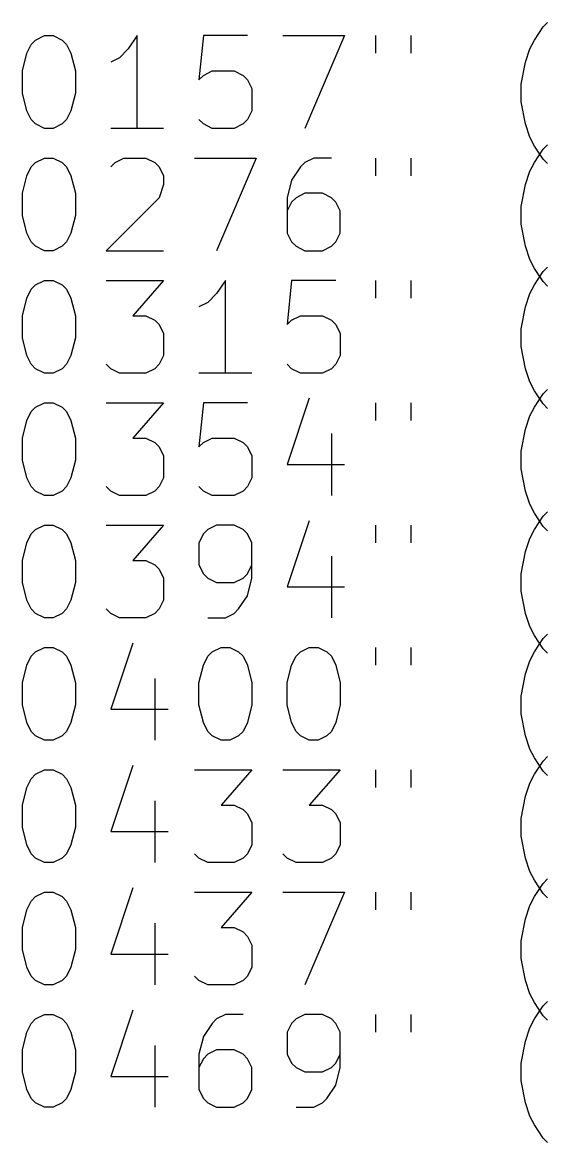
# Model space of a CAD drawing. Extents: x 124 to 225, y -187 to -59.
# Drawn here: x 149.41 to 160.75, y -186.93 to -162.76 of the extents above; entities that cross this region are included whole.
import ezdxf

# ---------------------------------------------------------------- set-up
doc = ezdxf.new("R2010")
doc.units = 0
doc.layers.add('BLACK', color=7, linetype='CONTINUOUS')

msp = doc.modelspace()

# ---------------------------------------------------------------- linework, layer by layer
at = {"layer": 'BLACK', "linetype": 'CONTINUOUS'}
for p, q in [((160.459914, -163.142576), (160.65039, -162.856861)), ((160.65039, -162.856861), (160.745629, -162.761623)), ((149.698008, -163.142576), (149.888484, -163.047338)), ((149.888484, -163.047338), (150.078961, -163.047338)), ((150.078961, -163.047338), (150.269437, -163.142576)), ((151.888484, -163.047338), (151.698008, -163.333052)), ((151.888484, -165.047338), (151.888484, -163.047338)), ((153.317056, -163.047338), (153.221818, -163.999719)), ((154.269437, -163.047338), (153.317056, -163.047338)), ((155.031342, -163.047338), (156.364675, -163.047338)), ((156.364675, -163.047338), (155.507532, -165.047338)), ((157.031342, -163.047338), (157.031342, -163.42829)), ((157.793247, -163.047338), (157.793247, -163.42829)), ((149.507532, -163.42829), (149.60277, -163.237814)), ((149.60277, -163.237814), (149.698008, -163.142576)), ((150.269437, -163.142576), (150.364675, -163.237814)), ((150.364675, -163.237814), (150.459913, -163.42829)), ((151.698008, -163.333052), (151.507532, -163.523528)), ((160.269438, -163.618766), (160.364676, -163.333052)), ((160.364676, -163.333052), (160.459914, -163.142576)), ((149.412294, -163.809242), (149.507532, -163.42829)), ((150.459913, -163.42829), (150.555151, -163.809242)), ((151.507532, -163.523528), (151.317056, -163.618766)), ((149.412294, -164.285433), (149.412294, -163.809242)), ((150.555151, -163.809242), (150.555151, -164.285433)), ((153.317056, -163.90448), (153.507532, -163.809242)), ((153.507532, -163.809242), (153.983723, -163.809242)), ((153.983723, -163.809242), (154.174199, -163.90448)), ((160.1742, -164.094957), (160.269438, -163.618766)), ((153.221818, -163.999719), (153.317056, -163.90448)), ((154.174199, -163.90448), (154.269437, -163.999719)), ((154.269437, -163.999719), (154.364675, -164.190195)), ((160.1742, -164.475909), (160.1742, -164.094957)), ((149.507532, -164.666385), (149.412294, -164.285433)), ((150.555151, -164.285433), (150.459913, -164.666385)), ((154.364675, -164.190195), (154.364675, -164.666385)), ((160.269438, -164.9521), (160.1742, -164.475909)), ((149.60277, -164.856861), (149.507532, -164.666385)), ((150.459913, -164.666385), (150.364675, -164.856861)), ((154.364675, -164.666385), (154.269437, -164.856861)), ((149.698008, -164.9521), (149.60277, -164.856861)), ((149.888484, -165.047338), (149.698008, -164.9521)), ((150.078961, -165.047338), (149.888484, -165.047338)), ((150.269437, -164.9521), (150.078961, -165.047338)), ((150.364675, -164.856861), (150.269437, -164.9521)), ((152.459913, -165.047338), (151.317056, -165.047338)), ((153.317056, -164.9521), (153.221818, -164.856861)), ((153.507532, -165.047338), (153.317056, -164.9521)), ((153.983723, -165.047338), (153.507532, -165.047338)), ((154.174199, -164.9521), (153.983723, -165.047338)), ((154.269437, -164.856861), (154.174199, -164.9521)), ((160.364676, -165.237814), (160.269438, -164.9521)), ((160.459914, -165.42829), (160.364676, -165.237814)), ((160.65039, -165.714004), (160.459914, -165.42829)), ((160.459914, -165.782576), (160.65039, -165.496861)), ((160.65039, -165.496861), (160.745629, -165.401623)), ((149.60277, -165.877814), (149.698008, -165.782576)), ((149.698008, -165.782576), (149.888484, -165.687338)), ((149.888484, -165.687338), (150.078961, -165.687338)), ((150.078961, -165.687338), (150.269437, -165.782576)), ((150.269437, -165.782576), (150.364675, -165.877814)), ((151.317056, -165.877814), (151.412294, -165.782576)), ((151.412294, -165.782576), (151.60277, -165.687338)), ((151.60277, -165.687338), (152.078961, -165.687338)), ((152.078961, -165.687338), (152.269437, -165.782576)), ((152.269437, -165.782576), (152.364675, -165.877814)), ((153.12658, -165.687338), (154.459913, -165.687338)), ((154.459913, -165.687338), (153.60277, -167.687338)), ((155.507532, -165.782576), (155.412294, -165.877814)), ((155.698008, -165.687338), (155.507532, -165.782576)), ((156.078961, -165.687338), (155.698008, -165.687338)), ((157.031342, -165.687338), (157.031342, -166.06829)), ((157.793247, -165.687338), (157.793247, -166.06829)), ((160.364676, -165.973052), (160.459914, -165.782576)), ((160.745629, -165.809242), (160.65039, -165.714004)), ((149.507532, -166.06829), (149.60277, -165.877814)), ((150.364675, -165.877814), (150.459913, -166.06829)), ((152.364675, -165.877814), (152.459913, -166.06829)), ((155.412294, -165.877814), (155.221818, -166.163528)), ((160.269438, -166.258766), (160.364676, -165.973052)), ((149.412294, -166.449242), (149.507532, -166.06829)), ((150.459913, -166.06829), (150.555151, -166.449242)), ((152.459913, -166.258766), (152.364675, -166.54448)), ((152.459913, -166.06829), (152.459913, -166.258766)), ((155.221818, -166.163528), (155.12658, -166.54448)), ((160.1742, -166.734957), (160.269438, -166.258766)), ((149.412294, -166.925433), (149.412294, -166.449242)), ((150.555151, -166.449242), (150.555151, -166.925433)), ((155.507532, -166.449242), (155.317056, -166.54448)), ((155.888485, -166.449242), (155.507532, -166.449242)), ((156.078961, -166.54448), (155.888485, -166.449242)), ((152.364675, -166.54448), (151.221818, -167.687338)), ((155.12658, -166.54448), (155.12658, -167.306385)), ((155.221818, -166.639719), (155.12658, -166.830195)), ((155.317056, -166.54448), (155.221818, -166.639719)), ((156.174199, -166.639719), (156.078961, -166.54448)), ((156.269437, -166.830195), (156.174199, -166.639719)), ((160.1742, -167.115909), (160.1742, -166.734957)), ((149.507532, -167.306385), (149.412294, -166.925433)), ((150.555151, -166.925433), (150.459913, -167.306385)), ((156.269437, -167.306385), (156.269437, -166.830195)), ((160.269438, -167.5921), (160.1742, -167.115909)), ((149.60277, -167.496861), (149.507532, -167.306385)), ((150.459913, -167.306385), (150.364675, -167.496861)), ((155.12658, -167.306385), (155.221818, -167.496861)), ((156.174199, -167.496861), (156.269437, -167.306385)), ((149.698008, -167.5921), (149.60277, -167.496861)), ((149.888484, -167.687338), (149.698008, -167.5921)), ((150.078961, -167.687338), (149.888484, -167.687338)), ((150.269437, -167.5921), (150.078961, -167.687338)), ((150.364675, -167.496861), (150.269437, -167.5921)), ((151.221818, -167.687338), (152.459913, -167.687338)), ((155.221818, -167.496861), (155.317056, -167.5921)), ((155.317056, -167.5921), (155.507532, -167.687338)), ((155.507532, -167.687338), (155.888485, -167.687338)), ((155.888485, -167.687338), (156.078961, -167.5921)), ((156.078961, -167.5921), (156.174199, -167.496861)), ((160.364676, -167.877814), (160.269438, -167.5921)), ((160.459914, -168.06829), (160.364676, -167.877814)), ((160.65039, -168.354004), (160.459914, -168.06829)), ((160.459914, -168.422576), (160.65039, -168.136861)), ((160.65039, -168.136861), (160.745629, -168.041623)), ((149.60277, -168.517814), (149.698008, -168.422576)), ((149.698008, -168.422576), (149.888484, -168.327338)), ((149.888484, -168.327338), (150.078961, -168.327338)), ((150.078961, -168.327338), (150.269437, -168.422576)), ((150.269437, -168.422576), (150.364675, -168.517814)), ((151.221818, -168.327338), (152.459913, -168.327338)), ((152.459913, -168.327338), (151.793246, -169.089242)), ((153.793246, -168.327338), (153.60277, -168.613052)), ((153.793246, -170.327338), (153.793246, -168.327338)), ((155.221818, -168.327338), (155.12658, -169.279719)), ((156.174199, -168.327338), (155.221818, -168.327338)), ((157.031342, -168.327338), (157.031342, -168.70829)), ((157.793247, -168.327338), (157.793247, -168.70829)), ((160.364676, -168.613052), (160.459914, -168.422576)), ((160.745629, -168.449242), (160.65039, -168.354004)), ((149.507532, -168.70829), (149.60277, -168.517814)), ((150.364675, -168.517814), (150.459913, -168.70829)), ((153.60277, -168.613052), (153.412294, -168.803528)), ((160.269438, -168.898766), (160.364676, -168.613052)), ((149.412294, -169.089242), (149.507532, -168.70829)), ((150.459913, -168.70829), (150.555151, -169.089242)), ((153.412294, -168.803528), (153.221818, -168.898766)), ((160.1742, -169.374957), (160.269438, -168.898766)), ((149.412294, -169.565433), (149.412294, -169.089242)), ((150.555151, -169.089242), (150.555151, -169.565433)), ((151.793246, -169.089242), (152.078961, -169.089242)), ((152.078961, -169.089242), (152.269437, -169.18448)), ((155.221818, -169.18448), (155.412294, -169.089242)), ((155.412294, -169.089242), (155.888485, -169.089242)), ((155.888485, -169.089242), (156.078961, -169.18448)), ((152.269437, -169.18448), (152.364675, -169.279719)), ((152.364675, -169.279719), (152.459913, -169.470195)), ((155.12658, -169.279719), (155.221818, -169.18448)), ((156.078961, -169.18448), (156.174199, -169.279719)), ((156.174199, -169.279719), (156.269437, -169.470195)), ((160.1742, -169.755909), (160.1742, -169.374957)), ((149.507532, -169.946385), (149.412294, -169.565433)), ((150.555151, -169.565433), (150.459913, -169.946385)), ((152.459913, -169.470195), (152.459913, -169.946385)), ((156.269437, -169.470195), (156.269437, -169.946385)), ((160.269438, -170.2321), (160.1742, -169.755909)), ((149.60277, -170.136861), (149.507532, -169.946385)), ((149.698008, -170.2321), (149.60277, -170.136861)), ((150.364675, -170.136861), (150.269437, -170.2321)), ((150.459913, -169.946385), (150.364675, -170.136861)), ((151.317056, -170.2321), (151.221818, -170.136861)), ((152.364675, -170.136861), (152.269437, -170.2321)), ((152.459913, -169.946385), (152.364675, -170.136861)), ((155.221818, -170.2321), (155.12658, -170.136861)), ((156.174199, -170.136861), (156.078961, -170.2321)), ((156.269437, -169.946385), (156.174199, -170.136861)), ((149.888484, -170.327338), (149.698008, -170.2321)), ((150.078961, -170.327338), (149.888484, -170.327338)), ((150.269437, -170.2321), (150.078961, -170.327338)), ((151.507532, -170.327338), (151.317056, -170.2321)), ((152.078961, -170.327338), (151.507532, -170.327338)), ((152.269437, -170.2321), (152.078961, -170.327338)), ((154.364675, -170.327338), (153.221818, -170.327338)), ((155.412294, -170.327338), (155.221818, -170.2321)), ((155.888485, -170.327338), (155.412294, -170.327338)), ((156.078961, -170.2321), (155.888485, -170.327338)), ((160.364676, -170.517814), (160.269438, -170.2321)), ((160.459914, -170.70829), (160.364676, -170.517814)), ((160.65039, -170.994004), (160.459914, -170.70829)), ((160.459914, -171.062576), (160.65039, -170.776861)), ((160.65039, -170.776861), (160.745629, -170.681623)), ((149.60277, -171.157814), (149.698008, -171.062576)), ((149.698008, -171.062576), (149.888484, -170.967338)), ((149.888484, -170.967338), (150.078961, -170.967338)), ((150.078961, -170.967338), (150.269437, -171.062576)), ((150.269437, -171.062576), (150.364675, -171.157814)), ((151.221818, -170.967338), (152.459913, -170.967338)), ((152.459913, -170.967338), (151.793246, -171.729242)), ((153.317056, -170.967338), (153.221818, -171.919719)), ((154.269437, -170.967338), (153.317056, -170.967338)), ((155.60277, -170.8721), (155.12658, -172.300671)), ((157.031342, -170.967338), (157.031342, -171.34829)), ((157.793247, -170.967338), (157.793247, -171.34829)), ((160.364676, -171.253052), (160.459914, -171.062576)), ((160.745629, -171.089242), (160.65039, -170.994004)), ((149.412294, -171.729242), (149.507532, -171.34829)), ((149.507532, -171.34829), (149.60277, -171.157814)), ((150.364675, -171.157814), (150.459913, -171.34829)), ((150.459913, -171.34829), (150.555151, -171.729242)), ((160.269438, -171.538766), (160.364676, -171.253052)), ((160.1742, -172.014957), (160.269438, -171.538766)), ((149.412294, -172.205433), (149.412294, -171.729242)), ((150.555151, -171.729242), (150.555151, -172.205433)), ((151.793246, -171.729242), (152.078961, -171.729242)), ((152.078961, -171.729242), (152.269437, -171.82448)), ((152.269437, -171.82448), (152.364675, -171.919719)), ((153.221818, -171.919719), (153.317056, -171.82448)), ((153.317056, -171.82448), (153.507532, -171.729242)), ((153.507532, -171.729242), (153.983723, -171.729242)), ((153.983723, -171.729242), (154.174199, -171.82448)), ((154.174199, -171.82448), (154.269437, -171.919719)), ((156.078961, -171.634004), (156.078961, -172.967338)), ((152.364675, -171.919719), (152.459913, -172.110195)), ((154.269437, -171.919719), (154.364675, -172.110195)), ((160.1742, -172.395909), (160.1742, -172.014957)), ((149.507532, -172.586385), (149.412294, -172.205433)), ((150.555151, -172.205433), (150.459913, -172.586385)), ((152.459913, -172.110195), (152.459913, -172.586385)), ((154.364675, -172.110195), (154.364675, -172.586385)), ((155.12658, -172.300671), (156.364675, -172.300671)), ((160.269438, -172.8721), (160.1742, -172.395909)), ((149.60277, -172.776861), (149.507532, -172.586385)), ((149.698008, -172.8721), (149.60277, -172.776861)), ((150.364675, -172.776861), (150.269437, -172.8721)), ((150.459913, -172.586385), (150.364675, -172.776861)), ((151.317056, -172.8721), (151.221818, -172.776861)), ((152.364675, -172.776861), (152.269437, -172.8721)), ((152.459913, -172.586385), (152.364675, -172.776861)), ((153.317056, -172.8721), (153.221818, -172.776861)), ((154.269437, -172.776861), (154.174199, -172.8721)), ((154.364675, -172.586385), (154.269437, -172.776861)), ((149.888484, -172.967338), (149.698008, -172.8721)), ((150.078961, -172.967338), (149.888484, -172.967338)), ((150.269437, -172.8721), (150.078961, -172.967338)), ((151.507532, -172.967338), (151.317056, -172.8721)), ((152.078961, -172.967338), (151.507532, -172.967338)), ((152.269437, -172.8721), (152.078961, -172.967338)), ((153.507532, -172.967338), (153.317056, -172.8721)), ((153.983723, -172.967338), (153.507532, -172.967338)), ((154.174199, -172.8721), (153.983723, -172.967338)), ((160.364676, -173.157814), (160.269438, -172.8721)), ((160.459914, -173.34829), (160.364676, -173.157814)), ((155.60277, -173.5121), (155.12658, -174.940671)), ((160.65039, -173.634004), (160.459914, -173.34829)), ((160.459914, -173.702576), (160.65039, -173.416861)), ((160.65039, -173.416861), (160.745629, -173.321623)), ((149.60277, -173.797814), (149.698008, -173.702576)), ((149.698008, -173.702576), (149.888484, -173.607338)), ((149.888484, -173.607338), (150.078961, -173.607338)), ((150.078961, -173.607338), (150.269437, -173.702576)), ((150.269437, -173.702576), (150.364675, -173.797814)), ((151.221818, -173.607338), (152.459913, -173.607338)), ((152.459913, -173.607338), (151.793246, -174.369242)), ((153.412294, -173.702576), (153.317056, -173.797814)), ((153.60277, -173.607338), (153.412294, -173.702576)), ((153.983723, -173.607338), (153.60277, -173.607338)), ((154.174199, -173.702576), (153.983723, -173.607338)), ((154.269437, -173.797814), (154.174199, -173.702576)), ((157.031342, -173.607338), (157.031342, -173.98829)), ((157.793247, -173.607338), (157.793247, -173.98829)), ((160.364676, -173.893052), (160.459914, -173.702576)), ((160.745629, -173.729242), (160.65039, -173.634004)), ((149.412294, -174.369242), (149.507532, -173.98829)), ((149.507532, -173.98829), (149.60277, -173.797814)), ((150.364675, -173.797814), (150.459913, -173.98829)), ((150.459913, -173.98829), (150.555151, -174.369242)), ((153.317056, -173.797814), (153.221818, -173.98829)), ((153.221818, -173.98829), (153.221818, -174.46448)), ((154.364675, -173.98829), (154.269437, -173.797814)), ((154.364675, -174.750195), (154.364675, -173.98829)), ((160.269438, -174.178766), (160.364676, -173.893052)), ((160.1742, -174.654957), (160.269438, -174.178766)), ((149.412294, -174.845433), (149.412294, -174.369242)), ((150.555151, -174.369242), (150.555151, -174.845433)), ((151.793246, -174.369242), (152.078961, -174.369242)), ((152.078961, -174.369242), (152.269437, -174.46448)), ((152.269437, -174.46448), (152.364675, -174.559719)), ((153.221818, -174.46448), (153.317056, -174.654957)), ((154.269437, -174.654957), (154.364675, -174.46448)), ((156.078961, -174.274004), (156.078961, -175.607338)), ((152.364675, -174.559719), (152.459913, -174.750195)), ((153.317056, -174.654957), (153.412294, -174.750195)), ((154.174199, -174.750195), (154.269437, -174.654957)), ((160.1742, -175.035909), (160.1742, -174.654957)), ((149.507532, -175.226385), (149.412294, -174.845433)), ((150.555151, -174.845433), (150.459913, -175.226385)), ((152.459913, -174.750195), (152.459913, -175.226385)), ((153.412294, -174.750195), (153.60277, -174.845433)), ((153.60277, -174.845433), (153.983723, -174.845433)), ((153.983723, -174.845433), (154.174199, -174.750195)), ((154.269437, -175.131147), (154.364675, -174.750195)), ((155.12658, -174.940671), (156.364675, -174.940671)), ((154.078961, -175.416861), (154.269437, -175.131147)), ((160.269438, -175.5121), (160.1742, -175.035909)), ((149.60277, -175.416861), (149.507532, -175.226385)), ((149.698008, -175.5121), (149.60277, -175.416861)), ((150.364675, -175.416861), (150.269437, -175.5121)), ((150.459913, -175.226385), (150.364675, -175.416861)), ((151.317056, -175.5121), (151.221818, -175.416861)), ((152.364675, -175.416861), (152.269437, -175.5121)), ((152.459913, -175.226385), (152.364675, -175.416861)), ((153.983723, -175.5121), (154.078961, -175.416861)), ((149.888484, -175.607338), (149.698008, -175.5121)), ((150.078961, -175.607338), (149.888484, -175.607338)), ((150.269437, -175.5121), (150.078961, -175.607338)), ((151.507532, -175.607338), (151.317056, -175.5121)), ((152.078961, -175.607338), (151.507532, -175.607338)), ((152.269437, -175.5121), (152.078961, -175.607338)), ((153.412294, -175.607338), (153.793246, -175.607338)), ((153.793246, -175.607338), (153.983723, -175.5121)), ((160.364676, -175.797814), (160.269438, -175.5121)), ((160.459914, -175.98829), (160.364676, -175.797814)), ((151.793246, -176.1521), (151.317056, -177.580671)), ((160.65039, -176.274004), (160.459914, -175.98829)), ((160.459914, -176.342576), (160.65039, -176.056861)), ((160.65039, -176.056861), (160.745629, -175.961623)), ((149.60277, -176.437814), (149.698008, -176.342576)), ((149.698008, -176.342576), (149.888484, -176.247338)), ((149.888484, -176.247338), (150.078961, -176.247338)), ((150.078961, -176.247338), (150.269437, -176.342576)), ((150.269437, -176.342576), (150.364675, -176.437814)), ((153.412294, -176.437814), (153.507532, -176.342576)), ((153.507532, -176.342576), (153.698008, -176.247338)), ((153.698008, -176.247338), (153.888485, -176.247338)), ((153.888485, -176.247338), (154.078961, -176.342576)), ((154.078961, -176.342576), (154.174199, -176.437814)), ((155.317056, -176.437814), (155.412294, -176.342576)), ((155.412294, -176.342576), (155.60277, -176.247338)), ((155.60277, -176.247338), (155.793247, -176.247338)), ((155.793247, -176.247338), (155.983723, -176.342576)), ((155.983723, -176.342576), (156.078961, -176.437814)), ((157.031342, -176.247338), (157.031342, -176.62829)), ((157.793247, -176.247338), (157.793247, -176.62829)), ((160.364676, -176.533052), (160.459914, -176.342576)), ((160.745629, -176.369242), (160.65039, -176.274004)), ((149.412294, -177.009242), (149.507532, -176.62829)), ((149.507532, -176.62829), (149.60277, -176.437814)), ((150.364675, -176.437814), (150.459913, -176.62829)), ((150.459913, -176.62829), (150.555151, -177.009242)), ((153.221818, -177.009242), (153.317056, -176.62829)), ((153.317056, -176.62829), (153.412294, -176.437814)), ((154.174199, -176.437814), (154.269437, -176.62829)), ((154.269437, -176.62829), (154.364675, -177.009242)), ((155.12658, -177.009242), (155.221818, -176.62829)), ((155.221818, -176.62829), (155.317056, -176.437814)), ((156.078961, -176.437814), (156.174199, -176.62829)), ((156.174199, -176.62829), (156.269437, -177.009242)), ((160.269438, -176.818766), (160.364676, -176.533052)), ((160.1742, -177.294957), (160.269438, -176.818766)), ((149.412294, -177.485433), (149.412294, -177.009242)), ((150.555151, -177.009242), (150.555151, -177.485433)), ((152.269437, -176.914004), (152.269437, -178.247338)), ((153.221818, -177.485433), (153.221818, -177.009242)), ((154.364675, -177.009242), (154.364675, -177.485433)), ((155.12658, -177.485433), (155.12658, -177.009242)), ((156.269437, -177.009242), (156.269437, -177.485433)), ((160.1742, -177.675909), (160.1742, -177.294957)), ((149.507532, -177.866385), (149.412294, -177.485433)), ((150.555151, -177.485433), (150.459913, -177.866385)), ((151.317056, -177.580671), (152.555151, -177.580671)), ((153.317056, -177.866385), (153.221818, -177.485433)), ((154.364675, -177.485433), (154.269437, -177.866385)), ((155.221818, -177.866385), (155.12658, -177.485433)), ((156.269437, -177.485433), (156.174199, -177.866385)), ((149.60277, -178.056861), (149.507532, -177.866385)), ((150.459913, -177.866385), (150.364675, -178.056861)), ((153.412294, -178.056861), (153.317056, -177.866385)), ((154.269437, -177.866385), (154.174199, -178.056861)), ((155.317056, -178.056861), (155.221818, -177.866385)), ((156.174199, -177.866385), (156.078961, -178.056861)), ((160.269438, -178.1521), (160.1742, -177.675909)), ((149.698008, -178.1521), (149.60277, -178.056861)), ((150.364675, -178.056861), (150.269437, -178.1521)), ((153.507532, -178.1521), (153.412294, -178.056861)), ((154.174199, -178.056861), (154.078961, -178.1521)), ((155.412294, -178.1521), (155.317056, -178.056861)), ((156.078961, -178.056861), (155.983723, -178.1521)), ((149.888484, -178.247338), (149.698008, -178.1521)), ((150.078961, -178.247338), (149.888484, -178.247338)), ((150.269437, -178.1521), (150.078961, -178.247338)), ((153.698008, -178.247338), (153.507532, -178.1521)), ((153.888485, -178.247338), (153.698008, -178.247338)), ((154.078961, -178.1521), (153.888485, -178.247338)), ((155.60277, -178.247338), (155.412294, -178.1521)), ((155.793247, -178.247338), (155.60277, -178.247338)), ((155.983723, -178.1521), (155.793247, -178.247338)), ((160.364676, -178.437814), (160.269438, -178.1521)), ((160.459914, -178.62829), (160.364676, -178.437814)), ((151.793246, -178.7921), (151.317056, -180.220671)), ((160.65039, -178.914004), (160.459914, -178.62829)), ((160.459914, -178.982576), (160.65039, -178.696861)), ((160.65039, -178.696861), (160.745629, -178.601623)), ((149.507532, -179.26829), (149.60277, -179.077814)), ((149.60277, -179.077814), (149.698008, -178.982576)), ((149.698008, -178.982576), (149.888484, -178.887338)), ((149.888484, -178.887338), (150.078961, -178.887338)), ((150.078961, -178.887338), (150.269437, -178.982576)), ((150.269437, -178.982576), (150.364675, -179.077814)), ((150.364675, -179.077814), (150.459913, -179.26829)), ((153.12658, -178.887338), (154.364675, -178.887338)), ((154.364675, -178.887338), (153.698008, -179.649242)), ((155.031342, -178.887338), (156.269437, -178.887338)), ((156.269437, -178.887338), (155.60277, -179.649242)), ((157.031342, -178.887338), (157.031342, -179.26829)), ((157.793247, -178.887338), (157.793247, -179.26829)), ((160.364676, -179.173052), (160.459914, -178.982576)), ((160.745629, -179.009242), (160.65039, -178.914004)), ((149.412294, -179.649242), (149.507532, -179.26829)), ((150.459913, -179.26829), (150.555151, -179.649242)), ((160.269438, -179.458766), (160.364676, -179.173052)), ((152.269437, -179.554004), (152.269437, -180.887338)), ((160.1742, -179.934957), (160.269438, -179.458766)), ((149.412294, -180.125433), (149.412294, -179.649242)), ((150.555151, -179.649242), (150.555151, -180.125433)), ((153.698008, -179.649242), (153.983723, -179.649242)), ((153.983723, -179.649242), (154.174199, -179.74448)), ((154.174199, -179.74448), (154.269437, -179.839719)), ((155.60277, -179.649242), (155.888485, -179.649242)), ((155.888485, -179.649242), (156.078961, -179.74448)), ((156.078961, -179.74448), (156.174199, -179.839719)), ((154.269437, -179.839719), (154.364675, -180.030195)), ((154.364675, -180.030195), (154.364675, -180.506385)), ((156.174199, -179.839719), (156.269437, -180.030195)), ((156.269437, -180.030195), (156.269437, -180.506385)), ((160.1742, -180.315909), (160.1742, -179.934957)), ((149.507532, -180.506385), (149.412294, -180.125433)), ((150.555151, -180.125433), (150.459913, -180.506385)), ((151.317056, -180.220671), (152.555151, -180.220671)), ((149.60277, -180.696861), (149.507532, -180.506385)), ((150.459913, -180.506385), (150.364675, -180.696861)), ((154.364675, -180.506385), (154.269437, -180.696861)), ((156.269437, -180.506385), (156.174199, -180.696861)), ((160.269438, -180.7921), (160.1742, -180.315909)), ((149.698008, -180.7921), (149.60277, -180.696861)), ((150.364675, -180.696861), (150.269437, -180.7921)), ((153.221818, -180.7921), (153.12658, -180.696861)), ((154.269437, -180.696861), (154.174199, -180.7921)), ((155.12658, -180.7921), (155.031342, -180.696861)), ((156.174199, -180.696861), (156.078961, -180.7921)), ((149.888484, -180.887338), (149.698008, -180.7921)), ((150.078961, -180.887338), (149.888484, -180.887338)), ((150.269437, -180.7921), (150.078961, -180.887338)), ((153.412294, -180.887338), (153.221818, -180.7921)), ((153.983723, -180.887338), (153.412294, -180.887338)), ((154.174199, -180.7921), (153.983723, -180.887338)), ((155.317056, -180.887338), (155.12658, -180.7921)), ((155.888485, -180.887338), (155.317056, -180.887338)), ((156.078961, -180.7921), (155.888485, -180.887338)), ((160.364676, -181.077814), (160.269438, -180.7921)), ((160.459914, -181.26829), (160.364676, -181.077814)), ((160.65039, -181.336861), (160.745629, -181.241623)), ((151.793246, -181.4321), (151.317056, -182.860671)), ((160.65039, -181.554004), (160.459914, -181.26829)), ((160.459914, -181.622576), (160.65039, -181.336861)), ((149.507532, -181.90829), (149.60277, -181.717814)), ((149.60277, -181.717814), (149.698008, -181.622576)), ((149.698008, -181.622576), (149.888484, -181.527338)), ((149.888484, -181.527338), (150.078961, -181.527338)), ((150.078961, -181.527338), (150.269437, -181.622576)), ((150.269437, -181.622576), (150.364675, -181.717814)), ((150.364675, -181.717814), (150.459913, -181.90829)), ((153.12658, -181.527338), (154.364675, -181.527338)), ((154.364675, -181.527338), (153.698008, -182.289242)), ((155.031342, -181.527338), (156.364675, -181.527338)), ((156.364675, -181.527338), (155.507532, -183.527338)), ((157.031342, -181.527338), (157.031342, -181.90829)), ((157.793247, -181.527338), (157.793247, -181.90829)), ((160.364676, -181.813052), (160.459914, -181.622576)), ((160.745629, -181.649242), (160.65039, -181.554004)), ((149.412294, -182.289242), (149.507532, -181.90829)), ((150.459913, -181.90829), (150.555151, -182.289242)), ((160.269438, -182.098766), (160.364676, -181.813052)), ((152.269437, -182.194004), (152.269437, -183.527338)), ((160.1742, -182.574957), (160.269438, -182.098766)), ((149.412294, -182.765433), (149.412294, -182.289242)), ((150.555151, -182.289242), (150.555151, -182.765433)), ((153.698008, -182.289242), (153.983723, -182.289242)), ((153.983723, -182.289242), (154.174199, -182.38448)), ((154.174199, -182.38448), (154.269437, -182.479719)), ((154.269437, -182.479719), (154.364675, -182.670195)), ((154.364675, -182.670195), (154.364675, -183.146385)), ((160.1742, -182.955909), (160.1742, -182.574957)), ((149.507532, -183.146385), (149.412294, -182.765433)), ((150.555151, -182.765433), (150.459913, -183.146385)), ((151.317056, -182.860671), (152.555151, -182.860671)), ((149.60277, -183.336861), (149.507532, -183.146385)), ((150.459913, -183.146385), (150.364675, -183.336861)), ((154.364675, -183.146385), (154.269437, -183.336861)), ((160.269438, -183.4321), (160.1742, -182.955909)), ((149.698008, -183.4321), (149.60277, -183.336861)), ((149.888484, -183.527338), (149.698008, -183.4321)), ((150.269437, -183.4321), (150.078961, -183.527338)), ((150.364675, -183.336861), (150.269437, -183.4321)), ((153.221818, -183.4321), (153.12658, -183.336861)), ((153.412294, -183.527338), (153.221818, -183.4321)), ((154.174199, -183.4321), (153.983723, -183.527338)), ((154.269437, -183.336861), (154.174199, -183.4321)), ((160.364676, -183.717814), (160.269438, -183.4321)), ((150.078961, -183.527338), (149.888484, -183.527338)), ((153.983723, -183.527338), (153.412294, -183.527338)), ((160.459914, -183.90829), (160.364676, -183.717814)), ((160.65039, -184.194004), (160.459914, -183.90829)), ((160.65039, -183.976861), (160.745629, -183.881623)), ((151.793246, -184.0721), (151.317056, -185.500671)), ((160.459914, -184.262576), (160.65039, -183.976861)), ((149.507532, -184.54829), (149.60277, -184.357814)), ((149.60277, -184.357814), (149.698008, -184.262576)), ((149.698008, -184.262576), (149.888484, -184.167338)), ((149.888484, -184.167338), (150.078961, -184.167338)), ((150.078961, -184.167338), (150.269437, -184.262576)), ((150.269437, -184.262576), (150.364675, -184.357814)), ((150.364675, -184.357814), (150.459913, -184.54829)), ((153.507532, -184.357814), (153.317056, -184.643528)), ((153.60277, -184.262576), (153.507532, -184.357814)), ((153.793246, -184.167338), (153.60277, -184.262576)), ((154.174199, -184.167338), (153.793246, -184.167338)), ((155.221818, -184.357814), (155.12658, -184.54829)), ((155.317056, -184.262576), (155.221818, -184.357814)), ((155.507532, -184.167338), (155.317056, -184.262576)), ((155.888485, -184.167338), (155.507532, -184.167338)), ((156.078961, -184.262576), (155.888485, -184.167338)), ((156.174199, -184.357814), (156.078961, -184.262576)), ((156.269437, -184.54829), (156.174199, -184.357814)), ((157.031342, -184.167338), (157.031342, -184.54829)), ((157.793247, -184.167338), (157.793247, -184.54829)), ((160.364676, -184.453052), (160.459914, -184.262576)), ((160.745629, -184.289242), (160.65039, -184.194004)), ((149.412294, -184.929242), (149.507532, -184.54829)), ((150.459913, -184.54829), (150.555151, -184.929242)), ((155.12658, -184.54829), (155.12658, -185.02448)), ((156.269437, -185.310195), (156.269437, -184.54829)), ((160.269438, -184.738766), (160.364676, -184.453052)), ((152.269437, -184.834004), (152.269437, -186.167338)), ((153.317056, -184.643528), (153.221818, -185.02448)), ((160.1742, -185.214957), (160.269438, -184.738766)), ((149.412294, -185.405433), (149.412294, -184.929242)), ((150.555151, -184.929242), (150.555151, -185.405433)), ((153.221818, -185.02448), (153.221818, -185.786385)), ((153.317056, -185.119719), (153.221818, -185.310195)), ((153.412294, -185.02448), (153.317056, -185.119719)), ((153.60277, -184.929242), (153.412294, -185.02448)), ((153.983723, -184.929242), (153.60277, -184.929242)), ((154.174199, -185.02448), (153.983723, -184.929242)), ((154.269437, -185.119719), (154.174199, -185.02448)), ((154.364675, -185.310195), (154.269437, -185.119719)), ((155.12658, -185.02448), (155.221818, -185.214957)), ((156.174199, -185.214957), (156.269437, -185.02448)), ((154.364675, -185.786385), (154.364675, -185.310195)), ((155.221818, -185.214957), (155.317056, -185.310195)), ((155.317056, -185.310195), (155.507532, -185.405433)), ((155.888485, -185.405433), (156.078961, -185.310195)), ((156.078961, -185.310195), (156.174199, -185.214957)), ((156.174199, -185.691147), (156.269437, -185.310195)), ((160.1742, -185.595909), (160.1742, -185.214957)), ((149.507532, -185.786385), (149.412294, -185.405433)), ((150.555151, -185.405433), (150.459913, -185.786385)), ((151.317056, -185.500671), (152.555151, -185.500671)), ((155.507532, -185.405433), (155.888485, -185.405433)), ((160.269438, -186.0721), (160.1742, -185.595909)), ((149.60277, -185.976861), (149.507532, -185.786385)), ((150.459913, -185.786385), (150.364675, -185.976861)), ((153.221818, -185.786385), (153.317056, -185.976861)), ((154.269437, -185.976861), (154.364675, -185.786385)), ((155.983723, -185.976861), (156.174199, -185.691147)), ((149.698008, -186.0721), (149.60277, -185.976861)), ((149.888484, -186.167338), (149.698008, -186.0721)), ((150.269437, -186.0721), (150.078961, -186.167338)), ((150.364675, -185.976861), (150.269437, -186.0721)), ((153.317056, -185.976861), (153.412294, -186.0721)), ((153.412294, -186.0721), (153.60277, -186.167338)), ((153.983723, -186.167338), (154.174199, -186.0721)), ((154.174199, -186.0721), (154.269437, -185.976861)), ((155.698008, -186.167338), (155.888485, -186.0721)), ((155.888485, -186.0721), (155.983723, -185.976861)), ((160.364676, -186.357814), (160.269438, -186.0721)), ((150.078961, -186.167338), (149.888484, -186.167338)), ((153.60277, -186.167338), (153.983723, -186.167338)), ((155.317056, -186.167338), (155.698008, -186.167338)), ((160.459914, -186.54829), (160.364676, -186.357814)), ((160.65039, -186.834004), (160.459914, -186.54829)), ((160.745629, -186.929242), (160.65039, -186.834004))]:
    msp.add_line(p, q, dxfattribs=at)

doc.saveas('drawing.dxf')
